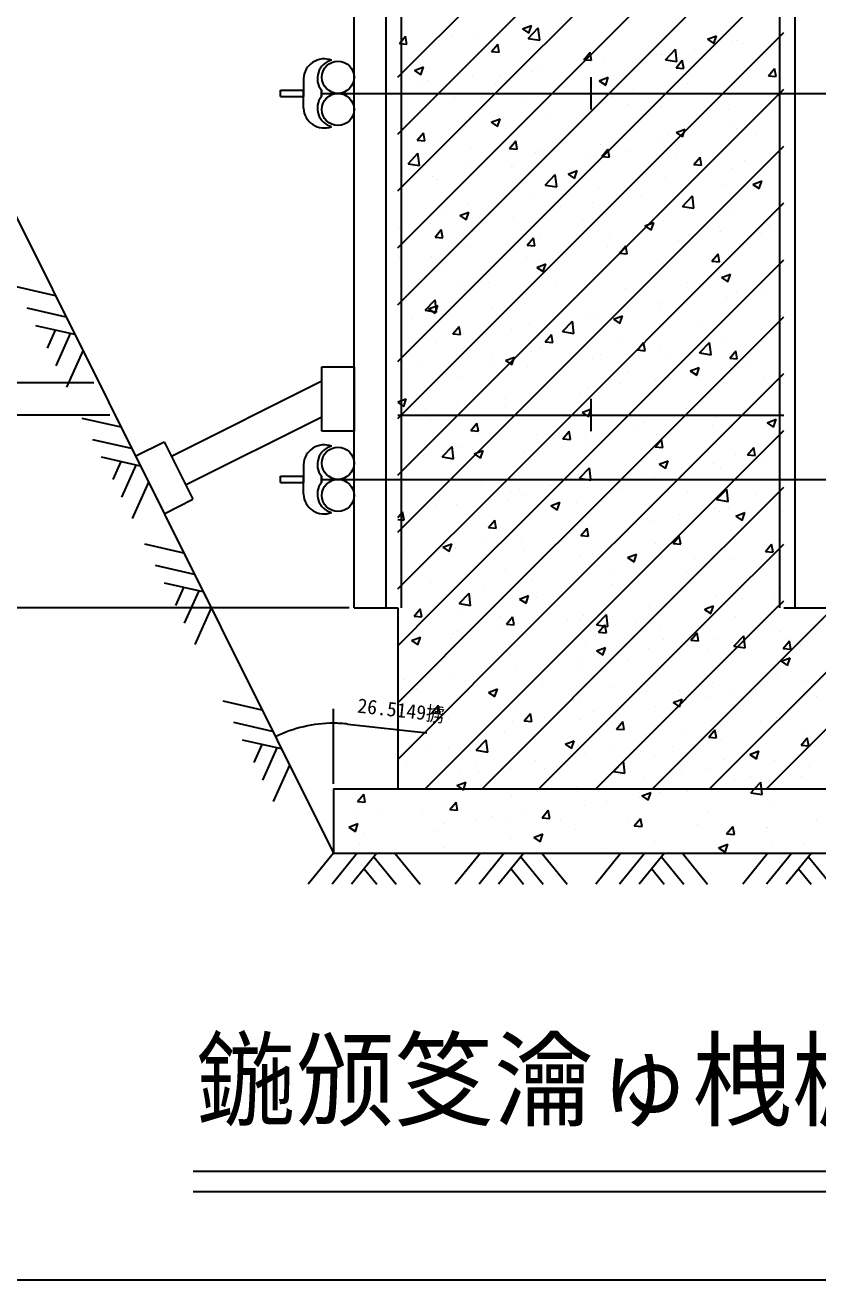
# Model space of a CAD drawing. Header units: metres. Extents: x 0 to 440, y 0 to 311.
# Drawn here: x 147 to 245.6, y 0 to 156.1 of the extents above; entities that cross this region are included whole.
import ezdxf

# ---------------------------------------------------------------- set-up
doc = ezdxf.new("R2010")
doc.units = ezdxf.units.M
doc.layers.add(' ', color=7, linetype='Continuous')

msp = doc.modelspace()

# ---------------------------------------------------------------- linework, layer by layer
at = {"layer": ' '}
for p, q in [((193.34, 149.56), (239.33, 195.56)), ((198.4, 147.56), (241.34, 190.49)), ((205.47, 147.56), (241.34, 183.42)), ((212.54, 147.56), (241.34, 176.35)), ((219.61, 147.56), (241.34, 169.28)), ((226.68, 147.56), (241.34, 162.21)), ((193.53, 153.76), (194.3, 154.68)), ((194.48, 153.67), (194.3, 154.68)), ((200.13, 154.77), (200.13, 154.77)), ((202.82, 155.02), (202.82, 155.02)), ((208.85, 155.57), (209.97, 156)), ((208.85, 155.57), (209.65, 155.03)), ((209.56, 154.4), (210.81, 155.7)), ((209.65, 155.03), (209.97, 156)), ((210.99, 154.18), (210.81, 155.7)), ((231.85, 154.29), (232.97, 154.72)), ((232.64, 153.75), (232.97, 154.72)), ((233.75, 147.56), (241.34, 155.14)), ((234.26, 155.88), (234.26, 155.88)), ((193.53, 153.76), (194.48, 153.67)), ((194.07, 153.97), (194.07, 153.97)), ((194.51, 153.82), (194.51, 153.82)), ((205, 152.75), (205.78, 153.67)), ((205.96, 152.67), (205.78, 153.67)), ((209.56, 154.4), (210.99, 154.18)), ((226.64, 151.75), (227.88, 153.05)), ((227.23, 153.05), (227.23, 153.05)), ((228.06, 151.53), (227.88, 153.05)), ((230.2, 152.97), (230.2, 152.97)), ((231.85, 154.29), (232.64, 153.75)), ((234.86, 153.95), (234.86, 153.95)), ((235.44, 154.17), (235.44, 154.17)), ((236.26, 153.77), (236.26, 153.77)), ((205, 152.75), (205.96, 152.67)), ((216.48, 151.75), (217.25, 152.67)), ((216.48, 151.75), (217.44, 151.67)), ((217.44, 151.67), (217.25, 152.67)), ((218.92, 151.85), (218.92, 151.85)), ((225.52, 152.35), (225.52, 152.35)), ((226.19, 152.45), (226.19, 152.45)), ((226.64, 151.75), (228.06, 151.53)), ((227.96, 150.75), (228.73, 151.67)), ((228.91, 150.66), (228.73, 151.67)), ((195.41, 150.41), (196.53, 150.84)), ((195.41, 150.41), (196.21, 149.87)), ((196.21, 149.87), (196.53, 150.84)), ((210.03, 150.32), (210.03, 150.32)), ((210.84, 150.82), (210.84, 150.82)), ((216.09, 151.11), (216.09, 151.11)), ((216.19, 150.74), (216.19, 150.74)), ((227.96, 150.75), (228.91, 150.66)), ((238.69, 150.44), (238.69, 150.44)), ((239.43, 149.74), (240.2, 150.66)), ((240.39, 149.66), (240.2, 150.66)), ((194.31, 148.5), (194.31, 148.5)), ((195.92, 148.46), (195.92, 148.46)), ((196.98, 149.15), (196.98, 149.15)), ((202.62, 149.7), (202.62, 149.7)), ((205.52, 148.79), (205.52, 148.79)), ((206.02, 149.79), (206.02, 149.79)), ((206.86, 149.14), (206.86, 149.14)), ((214.06, 148.43), (214.06, 148.43)), ((218.4, 149.13), (219.52, 149.56)), ((218.4, 149.13), (219.2, 148.59)), ((219.2, 148.59), (219.52, 149.56)), ((229.36, 148.83), (229.36, 148.83)), ((235.25, 148.85), (235.25, 148.85)), ((239.43, 149.74), (240.39, 149.66)), ((193.34, 142.49), (198.4, 147.56)), ((193.34, 135.42), (205.47, 147.56)), ((193.34, 128.35), (212.54, 147.56)), ((193.34, 121.28), (219.61, 147.56)), ((193.34, 114.21), (226.68, 147.56)), ((193.34, 107.14), (233.75, 147.56)), ((193.34, 100.07), (240.82, 147.56)), ((197.53, 147.54), (197.53, 147.54)), ((200.36, 147), (200.36, 147)), ((220.03, 147.23), (220.03, 147.23)), ((222.61, 148.07), (222.61, 148.07)), ((227.03, 147.72), (227.03, 147.72)), ((231.15, 147.71), (231.15, 147.71)), ((232.05, 147.46), (232.05, 147.46)), ((239.69, 147.35), (239.69, 147.35)), ((240.82, 147.56), (241.34, 148.07)), ((208.9, 146.64), (208.9, 146.64)), ((210.64, 145.5), (210.64, 145.5)), ((210.7, 145.63), (210.7, 145.63)), ((217.44, 146.28), (217.44, 146.28)), ((218.72, 146.52), (218.72, 146.52)), ((221.98, 146.13), (221.98, 146.13)), ((225.98, 145.92), (225.98, 145.92)), ((225.99, 146.66), (225.99, 146.66)), ((234.52, 145.56), (234.52, 145.56)), ((201.37, 144.03), (201.37, 144.03)), ((202.43, 144.37), (202.43, 144.37)), ((204.96, 143.97), (206.08, 144.4)), ((204.96, 143.97), (205.76, 143.43)), ((205.76, 143.43), (206.08, 144.4)), ((205.82, 144.01), (205.82, 144.01)), ((211.88, 144.8), (211.88, 144.8)), ((194.12, 143.17), (194.12, 143.17)), ((195.75, 141.72), (196.52, 142.64)), ((196.7, 141.64), (196.52, 142.64)), ((201.81, 143.48), (201.81, 143.48)), ((226.84, 142.39), (226.84, 142.39)), ((227.96, 142.69), (229.08, 143.12)), ((227.96, 142.69), (228.75, 142.15)), ((228.75, 142.15), (229.08, 143.12)), ((235.06, 143.52), (235.06, 143.52)), ((235.47, 143.23), (235.47, 143.23)), ((237.94, 142.48), (237.94, 142.48)), ((193.8, 141.02), (193.8, 141.02)), ((195.75, 141.72), (196.7, 141.64)), ((199.9, 99.56), (241.34, 141)), ((202.34, 140.66), (202.34, 140.66)), ((207.22, 140.72), (208, 141.64)), ((207.22, 140.72), (208.18, 140.64)), ((208.18, 140.64), (208, 141.64)), ((218.53, 141.19), (218.53, 141.19)), ((218.7, 139.72), (219.47, 140.63)), ((219.66, 139.63), (219.47, 140.63)), ((226.14, 141.63), (226.14, 141.63)), ((227.84, 141.15), (227.84, 141.15)), ((194.61, 138.81), (195.85, 140.11)), ((196.03, 138.59), (195.85, 140.11)), ((202.23, 139.04), (202.23, 139.04)), ((210.45, 140.17), (210.45, 140.17)), ((210.88, 140.3), (210.88, 140.3)), ((216.81, 140.03), (216.81, 140.03)), ((217.77, 139.82), (217.77, 139.82)), ((218.7, 139.72), (219.66, 139.63)), ((219.42, 139.94), (219.42, 139.94)), ((221.78, 140.35), (221.78, 140.35)), ((227.96, 139.58), (227.96, 139.58)), ((230.18, 138.71), (230.95, 139.63)), ((231.13, 138.63), (230.95, 139.63)), ((236.51, 139.22), (236.51, 139.22)), ((193.92, 137.84), (193.92, 137.84)), ((194.61, 138.81), (196.03, 138.59)), ((201.61, 137.7), (201.61, 137.7)), ((207.48, 138.43), (207.48, 138.43)), ((207.67, 138.49), (207.67, 138.49)), ((211.68, 136.16), (212.93, 137.46)), ((213.11, 135.94), (212.93, 137.46)), ((214.51, 137.53), (215.63, 137.96)), ((214.51, 137.53), (215.31, 136.99)), ((215.31, 136.99), (215.63, 137.96)), ((230.18, 138.71), (231.13, 138.63)), ((234.86, 138.19), (234.86, 138.19)), ((197.6, 137.17), (197.6, 137.17)), ((198.14, 136.83), (198.14, 136.83)), ((211.68, 136.16), (213.11, 135.94)), ((218.34, 135.87), (218.34, 135.87)), ((226.65, 137.07), (226.65, 137.07)), ((233.73, 136.17), (233.73, 136.17)), ((237.51, 136.24), (238.63, 136.67)), ((237.51, 136.24), (238.3, 135.71)), ((237.74, 136.7), (237.74, 136.7)), ((238.3, 135.71), (238.63, 136.67)), ((210.25, 134.84), (210.25, 134.84)), ((223.63, 134.84), (223.63, 134.84)), ((228.76, 133.51), (230.01, 134.81)), ((230.18, 133.29), (230.01, 134.81)), ((201.07, 132.37), (202.19, 132.8)), ((201.86, 131.83), (202.19, 132.8)), ((202.04, 133.72), (202.04, 133.72)), ((206.97, 99.56), (241.34, 133.93)), ((213.56, 133.51), (213.56, 133.51)), ((217.57, 134.04), (217.57, 134.04)), ((228.76, 133.51), (230.18, 133.29)), ((234.67, 132.87), (234.67, 132.87)), ((234.81, 133.69), (234.81, 133.69)), ((193.73, 132.52), (193.73, 132.52)), ((197.4, 131.39), (197.4, 131.39)), ((199.22, 132.48), (199.22, 132.48)), ((201.07, 132.37), (201.86, 131.83)), ((203.46, 132.18), (203.46, 132.18)), ((207.77, 132.12), (207.77, 132.12)), ((216.31, 131.76), (216.31, 131.76)), ((224.06, 131.08), (225.18, 131.51)), ((224.85, 131.4), (224.85, 131.4)), ((224.86, 130.55), (225.18, 131.51)), ((225.48, 132.09), (225.48, 132.09)), ((226.45, 131.74), (226.45, 131.74)), ((239.59, 131.18), (239.59, 131.18)), ((193.39, 130.86), (193.39, 130.86)), ((194.06, 130.69), (194.06, 130.69)), ((197.97, 129.69), (198.74, 130.61)), ((197.97, 129.69), (198.92, 129.6)), ((198.92, 129.6), (198.74, 130.61)), ((202.6, 130.33), (202.6, 130.33)), ((209.44, 128.68), (210.22, 129.6)), ((210.4, 128.6), (210.22, 129.6)), ((211.14, 129.97), (211.14, 129.97)), ((216.15, 130.48), (216.15, 130.48)), ((218.14, 130.54), (218.14, 130.54)), ((219.68, 129.61), (219.68, 129.61)), ((224.06, 131.08), (224.86, 130.55)), ((229.52, 129.86), (229.52, 129.86)), ((233.39, 131.04), (233.39, 131.04)), ((233.53, 130.39), (233.53, 130.39)), ((238.64, 130.17), (238.64, 130.17)), ((201.84, 128.39), (201.84, 128.39)), ((206.82, 128.88), (206.82, 128.88)), ((209.44, 128.68), (210.4, 128.6)), ((210.06, 129.52), (210.06, 129.52)), ((219.42, 128.53), (219.42, 128.53)), ((220.92, 127.68), (221.69, 128.6)), ((221.88, 127.6), (221.69, 128.6)), ((228.22, 129.25), (228.22, 129.25)), ((229.31, 128.57), (229.31, 128.57)), ((236.76, 128.89), (236.76, 128.89)), ((193.53, 127.19), (193.53, 127.19)), ((197.48, 127.28), (197.48, 127.28)), ((209.35, 127.2), (209.35, 127.2)), ((213.36, 127.73), (213.36, 127.73)), ((214.04, 99.56), (241.34, 126.85)), ((219.98, 126.97), (219.98, 126.97)), ((220.92, 127.68), (221.88, 127.6)), ((226.26, 126.41), (226.26, 126.41)), ((232.4, 126.68), (233.17, 127.6)), ((232.4, 126.68), (233.35, 126.59)), ((233.35, 126.59), (233.17, 127.6)), ((234.47, 127.54), (234.47, 127.54)), ((199.25, 125.87), (199.25, 125.87)), ((210.62, 125.92), (211.74, 126.35)), ((210.62, 125.92), (211.41, 125.39)), ((210.65, 125.37), (210.65, 125.37)), ((211.41, 125.39), (211.74, 126.35)), ((217.95, 125.22), (217.95, 125.22)), ((233.61, 124.64), (234.73, 125.07)), ((234.41, 124.11), (234.73, 125.07)), ((235.38, 124.87), (235.38, 124.87)), ((196.04, 124.35), (196.04, 124.35)), ((201.32, 123.77), (201.32, 123.77)), ((204.58, 123.99), (204.58, 123.99)), ((209.86, 124.19), (209.86, 124.19)), ((213.12, 123.63), (213.12, 123.63)), ((225.32, 123.55), (225.32, 123.55)), ((229.32, 124.08), (229.32, 124.08)), ((233.61, 124.64), (234.41, 124.11)), ((193.34, 121.86), (193.34, 121.86)), ((196.73, 120.58), (197.98, 121.88)), ((198.15, 120.36), (197.98, 121.88)), ((201.65, 123.06), (201.65, 123.06)), ((215.21, 122.22), (215.21, 122.22)), ((221.67, 123.27), (221.67, 123.27)), ((230.21, 122.91), (230.21, 122.91)), ((234.28, 122.21), (234.28, 122.21)), ((235.42, 122.97), (235.42, 122.97)), ((238.75, 122.55), (238.75, 122.55)), ((196.73, 120.58), (198.15, 120.36)), ((197.17, 120.76), (198.3, 121.19)), ((197.17, 120.76), (197.97, 120.23)), ((197.97, 120.23), (198.3, 121.19)), ((205.15, 120.89), (205.15, 120.89)), ((209.15, 121.42), (209.15, 121.42)), ((226.06, 121.09), (226.06, 121.09)), ((226.09, 121.37), (226.09, 121.37)), ((195.04, 119.56), (195.04, 119.56)), ((209.67, 118.86), (209.67, 118.86)), ((213.81, 117.93), (215.05, 119.23)), ((215.23, 117.71), (215.05, 119.23)), ((216.76, 119.77), (216.76, 119.77)), ((217.75, 119.89), (217.75, 119.89)), ((220.17, 119.48), (221.29, 119.91)), ((220.17, 119.48), (220.96, 118.95)), ((220.96, 118.95), (221.29, 119.91)), ((221.11, 99.56), (241.34, 119.78)), ((241.28, 119.89), (241.28, 119.89)), ((200.19, 117.65), (200.96, 118.57)), ((200.19, 117.65), (201.14, 117.57)), ((201.14, 117.57), (200.96, 118.57)), ((201.46, 117.74), (201.46, 117.74)), ((207.43, 118.17), (207.43, 118.17)), ((211.66, 116.65), (212.44, 117.57)), ((212.62, 116.57), (212.44, 117.57)), ((213.81, 117.93), (215.23, 117.71)), ((221.11, 117.24), (221.11, 117.24)), ((225.11, 117.76), (225.11, 117.76)), ((231.17, 118.56), (231.17, 118.56)), ((198.1, 116.57), (198.1, 116.57)), ((201.47, 115.81), (201.47, 115.81)), ((211, 115.91), (211, 115.91)), ((211.66, 116.65), (212.62, 116.57)), ((223.14, 115.65), (223.91, 116.56)), ((223.14, 115.65), (224.1, 115.56)), ((224.1, 115.56), (223.91, 116.56)), ((225.87, 115.76), (225.87, 115.76)), ((230.88, 115.28), (232.13, 116.58)), ((232.3, 115.06), (232.13, 116.58)), ((234.08, 116.89), (234.08, 116.89)), ((234.62, 114.64), (235.39, 115.56)), ((235.57, 114.56), (235.39, 115.56)), ((196.3, 114.02), (196.3, 114.02)), ((200.94, 114.58), (200.94, 114.58)), ((204.94, 115.11), (204.94, 115.11)), ((206.73, 114.32), (207.85, 114.75)), ((206.73, 114.32), (207.52, 113.78)), ((207.52, 113.78), (207.85, 114.75)), ((210.01, 115.45), (210.01, 115.45)), ((217.56, 114.56), (217.56, 114.56)), ((218.55, 115.09), (218.55, 115.09)), ((227.09, 114.73), (227.09, 114.73)), ((230.88, 115.28), (232.3, 115.06)), ((234.62, 114.64), (235.57, 114.56)), ((235.63, 114.37), (235.63, 114.37)), ((241.07, 114.11), (241.07, 114.11)), ((201.26, 112.41), (201.26, 112.41)), ((204.84, 113.66), (204.84, 113.66)), ((209.48, 113.54), (209.48, 113.54)), ((213.38, 113.3), (213.38, 113.3)), ((221.92, 112.94), (221.92, 112.94)), ((228.18, 99.56), (241.34, 112.71)), ((229.72, 113.04), (230.84, 113.47)), ((229.72, 113.04), (230.52, 112.5)), ((230.46, 112.58), (230.46, 112.58)), ((230.52, 112.5), (230.84, 113.47)), ((234.76, 113.43), (234.76, 113.43)), ((237.07, 113.58), (237.07, 113.58)), ((216.9, 110.93), (216.9, 110.93)), ((220.9, 111.45), (220.9, 111.45)), ((225.43, 111.83), (225.43, 111.83)), ((226.96, 112.25), (226.96, 112.25)), ((233.89, 111.56), (233.89, 111.56)), ((239.01, 112.22), (239.01, 112.22)), ((193.34, 109.18), (194.4, 109.59)), ((194.08, 108.62), (194.4, 109.59)), ((206.79, 109.6), (206.79, 109.6)), ((216.1, 110.22), (216.1, 110.22)), ((217.36, 109.24), (217.36, 109.24)), ((225.67, 110.44), (225.67, 110.44)), ((238.59, 109.91), (238.59, 109.91)), ((193.34, 109.12), (194.08, 108.62)), ((196.73, 108.27), (196.73, 108.27)), ((198.28, 107.68), (198.28, 107.68)), ((200.73, 108.8), (200.73, 108.8)), ((206.77, 108.62), (206.77, 108.62)), ((209.28, 108.21), (209.28, 108.21)), ((216.28, 107.88), (217.4, 108.31)), ((216.28, 107.88), (217.07, 107.34)), ((217.07, 107.34), (217.4, 108.31)), ((229.26, 108.31), (229.26, 108.31)), ((236.86, 107.8), (236.86, 107.8)), ((197.44, 107.02), (197.44, 107.02)), ((201.07, 107.09), (201.07, 107.09)), ((202.41, 105.62), (203.18, 106.54)), ((203.36, 105.53), (203.18, 106.54)), ((206.82, 107.32), (206.82, 107.32)), ((215.37, 106.96), (215.37, 106.96)), ((219.93, 106.71), (219.93, 106.71)), ((223.91, 106.6), (223.91, 106.6)), ((232.45, 106.24), (232.45, 106.24)), ((232.86, 107.27), (232.86, 107.27)), ((233.69, 106.24), (233.69, 106.24)), ((239.27, 106.6), (240.39, 107.03)), ((239.27, 106.6), (240.07, 106.06)), ((240.07, 106.06), (240.39, 107.03)), ((202.41, 105.62), (203.36, 105.53)), ((210.6, 105.11), (210.6, 105.11)), ((212.69, 104.62), (212.69, 104.62)), ((213.88, 104.61), (214.66, 105.53)), ((213.88, 104.61), (214.84, 104.53)), ((214.84, 104.53), (214.66, 105.53)), ((216.69, 105.14), (216.69, 105.14)), ((222.75, 105.94), (222.75, 105.94)), ((225.48, 105.11), (225.48, 105.11)), ((235.25, 99.56), (241.34, 105.64)), ((240.99, 105.88), (240.99, 105.88)), ((198.85, 102.34), (200.1, 103.64)), ((200.27, 102.12), (200.1, 103.64)), ((201.27, 103.51), (201.27, 103.51)), ((202.58, 103.29), (202.58, 103.29)), ((202.83, 102.72), (203.95, 103.15)), ((203.63, 102.18), (203.95, 103.15)), ((217.17, 103.91), (217.17, 103.91)), ((225.36, 103.61), (226.13, 104.53)), ((225.36, 103.61), (226.32, 103.53)), ((226.32, 103.53), (226.13, 104.53)), ((236.84, 102.61), (237.61, 103.53)), ((237.79, 102.52), (237.61, 103.53)), ((196.52, 102.49), (196.52, 102.49)), ((198.85, 102.34), (200.27, 102.12)), ((200.87, 101.76), (200.87, 101.76)), ((202.83, 102.72), (203.63, 102.18)), ((209.09, 102.89), (209.09, 102.89)), ((225.83, 101.44), (226.95, 101.87)), ((225.83, 101.44), (226.62, 100.9)), ((226.62, 100.9), (226.95, 101.87)), ((232.65, 101.49), (232.65, 101.49)), ((235.37, 102.71), (235.37, 102.71)), ((236.84, 102.61), (237.79, 102.52)), ((238.71, 102.29), (238.71, 102.29)), ((215.93, 99.69), (217.17, 100.99)), ((217.34, 99.56), (217.17, 100.99)), ((226.04, 101.11), (226.04, 101.11)), ((228.65, 100.96), (228.65, 100.96)), ((233.5, 100.91), (233.5, 100.91)), ((193.34, 93), (199.9, 99.56)), ((193.34, 85.93), (206.97, 99.56)), ((195.17, 99.5), (195.17, 99.5)), ((198.04, 83.56), (214.04, 99.56)), ((203.71, 99.14), (203.71, 99.14)), ((205.11, 83.56), (221.11, 99.56)), ((212.18, 83.56), (228.18, 99.56)), ((212.25, 98.78), (212.25, 98.78)), ((212.48, 98.83), (212.48, 98.83)), ((215.93, 99.69), (216.81, 99.56)), ((216.71, 99.51), (216.71, 99.51)), ((216.81, 99.56), (217.35, 99.47)), ((216.97, 98.58), (216.97, 98.58)), ((217.35, 99.47), (217.34, 99.56)), ((218.54, 99.63), (218.54, 99.63)), ((219.25, 83.56), (235.25, 99.56)), ((220.79, 98.42), (220.79, 98.42)), ((225.28, 99.78), (225.28, 99.78)), ((226.32, 83.56), (241.34, 98.57)), ((233, 97.05), (234.25, 98.34)), ((234.43, 96.82), (234.25, 98.34)), ((198.37, 96.98), (198.37, 96.98)), ((198.54, 97.35), (198.54, 97.35)), ((207.08, 96.99), (207.08, 96.99)), ((207.38, 97.91), (207.38, 97.91)), ((208.48, 98.31), (208.48, 98.31)), ((208.89, 97.56), (208.89, 97.56)), ((229.33, 98.06), (229.33, 98.06)), ((233, 97.05), (234.43, 96.82)), ((237.87, 97.7), (237.87, 97.7)), ((193.34, 94.81), (193.92, 95.51)), ((194.11, 94.5), (193.92, 95.51)), ((198.05, 96.31), (198.05, 96.31)), ((200.68, 96.43), (200.68, 96.43)), ((212.38, 96.28), (213.5, 96.71)), ((212.38, 96.28), (213.18, 95.74)), ((213.18, 95.74), (213.5, 96.71)), ((215.62, 96.63), (215.62, 96.63)), ((224.17, 96.27), (224.17, 96.27)), ((232.71, 95.91), (232.71, 95.91)), ((233.3, 95.58), (233.3, 95.58)), ((234.5, 95.98), (234.5, 95.98)), ((235.38, 95), (236.5, 95.43)), ((236.17, 94.46), (236.5, 95.43)), ((241.25, 95.55), (241.25, 95.55)), ((193.34, 94.57), (194.11, 94.5)), ((204.63, 93.58), (205.4, 94.5)), ((205.58, 93.5), (205.4, 94.5)), ((224.44, 94.65), (224.44, 94.65)), ((225.09, 94.46), (225.09, 94.46)), ((228.44, 95.18), (228.44, 95.18)), ((235.38, 95), (236.17, 94.46)), ((204.63, 93.58), (205.58, 93.5)), ((208.27, 92.52), (208.27, 92.52)), ((208.7, 92.23), (208.7, 92.23)), ((214.33, 93.32), (214.33, 93.32)), ((216.1, 92.58), (216.88, 93.5)), ((216.1, 92.58), (217.06, 92.5)), ((216.78, 93.26), (216.78, 93.26)), ((217.06, 92.5), (216.88, 93.5)), ((227.58, 91.58), (228.35, 92.49)), ((228.54, 91.49), (228.35, 92.49)), ((234.71, 93.17), (234.71, 93.17)), ((194.16, 90.66), (194.16, 90.66)), ((198.94, 91.12), (200.06, 91.55)), ((198.94, 91.12), (199.74, 90.58)), ((199.74, 90.58), (200.06, 91.55)), ((200.48, 91.11), (200.48, 91.11)), ((200.53, 91.01), (200.53, 91.01)), ((204.27, 91.99), (204.27, 91.99)), ((209.07, 90.65), (209.07, 90.65)), ((225.38, 91.56), (225.38, 91.56)), ((227.58, 91.58), (228.54, 91.49)), ((233.39, 83.56), (241.34, 91.5)), ((239.06, 90.57), (239.83, 91.49)), ((239.06, 90.57), (240.01, 90.49)), ((240.01, 90.49), (239.83, 91.49)), ((240.4, 91), (240.4, 91)), ((241.19, 91.28), (241.19, 91.28)), ((216.05, 89.96), (216.05, 89.96)), ((217.61, 90.29), (217.61, 90.29)), ((221.93, 89.84), (223.05, 90.27)), ((221.93, 89.84), (222.73, 89.3)), ((222.73, 89.3), (223.05, 90.27)), ((224.89, 89.13), (224.89, 89.13)), ((226.15, 89.93), (226.15, 89.93)), ((230.3, 89.66), (230.3, 89.66)), ((233.11, 90.26), (233.11, 90.26)), ((234.69, 89.57), (234.69, 89.57)), ((238.55, 89.65), (238.55, 89.65)), ((206.72, 88.36), (206.72, 88.36)), ((216.58, 87.93), (216.58, 87.93)), ((220.23, 88.34), (220.23, 88.34)), ((224.24, 88.87), (224.24, 88.87)), ((229.22, 88.05), (229.22, 88.05)), ((197.39, 86.76), (197.39, 86.76)), ((204.07, 86.21), (204.07, 86.21)), ((208.5, 86.91), (208.5, 86.91)), ((210.13, 87.01), (210.13, 87.01)), ((219.89, 86.45), (219.89, 86.45)), ((241, 85.96), (241, 85.96)), ((200.06, 85.68), (200.06, 85.68)), ((200.29, 85.78), (200.29, 85.78)), ((200.97, 84.11), (202.22, 85.41)), ((202.39, 83.89), (202.22, 85.41)), ((208.49, 84.67), (209.61, 85.1)), ((208.49, 84.67), (209.29, 84.14)), ((209.29, 84.14), (209.61, 85.1)), ((210.55, 84.85), (210.55, 84.85)), ((232.92, 84.93), (232.92, 84.93)), ((236.19, 84.68), (236.19, 84.68)), ((240.2, 85.21), (240.2, 85.21)), ((240.46, 83.56), (241.34, 84.43)), ((193.34, 78.85), (198.04, 83.56)), ((193.34, 71.78), (205.11, 83.56)), ((193.34, 64.71), (212.18, 83.56)), ((195.37, 82.55), (196.14, 83.47)), ((196.33, 82.47), (196.14, 83.47)), ((196.75, 61.06), (219.25, 83.56)), ((197.41, 82.83), (197.41, 82.83)), ((200.97, 84.11), (202.39, 83.89)), ((201.22, 83.25), (201.22, 83.25)), ((203.83, 61.06), (226.32, 83.56)), ((210.9, 61.06), (233.39, 83.56)), ((217.97, 61.06), (240.46, 83.56)), ((218.05, 81.46), (219.29, 82.76)), ((219.47, 81.24), (219.29, 82.76)), ((224.7, 83.8), (224.7, 83.8)), ((225.04, 61.06), (247.54, 83.56)), ((226.09, 83.35), (226.09, 83.35)), ((231.48, 83.39), (231.91, 83.56)), ((231.48, 83.39), (232.28, 82.86)), ((231.91, 83.56), (232.6, 83.82)), ((232.11, 61.06), (254.61, 83.56)), ((232.28, 82.86), (232.51, 83.56)), ((232.51, 83.56), (232.6, 83.82)), ((239.18, 61.06), (261.68, 83.56)), ((195.37, 82.55), (196.33, 82.47)), ((205.95, 82.47), (205.95, 82.47)), ((206.85, 81.55), (207.62, 82.47)), ((206.85, 81.55), (207.8, 81.46)), ((207.8, 81.46), (207.62, 82.47)), ((208.31, 81.58), (208.31, 81.58)), ((214.49, 82.11), (214.49, 82.11)), ((216.02, 82.03), (216.02, 82.03)), ((216.39, 82.6), (216.39, 82.6)), ((218.05, 81.46), (219.47, 81.24)), ((218.32, 80.54), (219.1, 81.46)), ((219.28, 80.46), (219.1, 81.46)), ((220.03, 82.56), (220.03, 82.56)), ((223.03, 81.75), (223.03, 81.75)), ((231.57, 81.39), (231.57, 81.39)), ((235.33, 82.45), (235.33, 82.45)), ((195.05, 79.51), (196.17, 79.94)), ((195.84, 78.98), (196.17, 79.94)), ((199.86, 79.9), (199.86, 79.9)), ((200.09, 80.45), (200.09, 80.45)), ((200.78, 80.69), (200.78, 80.69)), ((205.92, 80.7), (205.92, 80.7)), ((209.32, 80.32), (209.32, 80.32)), ((217.87, 79.96), (217.87, 79.96)), ((218.32, 80.54), (219.28, 80.46)), ((226, 80.85), (226, 80.85)), ((226.41, 79.6), (226.41, 79.6)), ((229.8, 79.54), (230.57, 80.46)), ((230.76, 79.46), (230.57, 80.46)), ((232.72, 79.6), (232.72, 79.6)), ((235.12, 78.81), (236.37, 80.11)), ((236.55, 78.59), (236.37, 80.11)), ((240.12, 81.03), (240.12, 81.03)), ((240.8, 80.63), (240.8, 80.63)), ((242.05, 79.7), (242.05, 79.7)), ((195.05, 79.51), (195.84, 78.98)), ((195.85, 79.37), (195.85, 79.37)), ((216.67, 79.25), (216.67, 79.25)), ((218.04, 78.23), (219.16, 78.66)), ((218.04, 78.23), (218.84, 77.7)), ((218.84, 77.7), (219.16, 78.66)), ((224.51, 78.48), (224.51, 78.48)), ((229.8, 79.54), (230.76, 79.46)), ((231.98, 78.37), (231.98, 78.37)), ((234.95, 79.24), (234.95, 79.24)), ((235.12, 78.81), (236.55, 78.59)), ((235.99, 78.9), (235.99, 78.9)), ((241.28, 78.54), (242.05, 79.46)), ((241.28, 78.54), (242.23, 78.45)), ((242.23, 78.45), (242.05, 79.46)), ((243.49, 78.88), (243.49, 78.88)), ((207.33, 77.65), (207.33, 77.65)), ((216.2, 77.28), (216.2, 77.28)), ((221.88, 77.04), (221.88, 77.04)), ((241.03, 76.95), (242.15, 77.38)), ((241.03, 76.95), (241.83, 76.41)), ((241.83, 76.41), (242.15, 77.38)), ((198, 76.05), (198, 76.05)), ((199.9, 75.13), (199.9, 75.13)), ((208.11, 76.25), (208.11, 76.25)), ((211.81, 75.72), (211.81, 75.72)), ((215.82, 76.25), (215.82, 76.25)), ((240.61, 75.3), (240.61, 75.3)), ((194.23, 74.7), (194.23, 74.7)), ((195.65, 73.59), (195.65, 73.59)), ((201.71, 74.39), (201.71, 74.39)), ((202.77, 74.34), (202.77, 74.34)), ((204.6, 73.07), (205.72, 73.5)), ((205.39, 72.54), (205.72, 73.5)), ((211.31, 73.98), (211.31, 73.98)), ((219.85, 73.62), (219.85, 73.62)), ((232.53, 74.28), (232.53, 74.28)), ((237.84, 73.39), (237.84, 73.39)), ((244, 74.51), (244, 74.51)), ((204.6, 73.07), (205.39, 72.54)), ((216, 71.95), (216, 71.95)), ((224.31, 73.15), (224.31, 73.15)), ((227.59, 71.79), (228.71, 72.22)), ((227.59, 71.79), (228.39, 71.25)), ((227.77, 72.06), (227.77, 72.06)), ((228.39, 73.26), (228.39, 73.26)), ((228.39, 71.25), (228.71, 72.22)), ((231.78, 72.59), (231.78, 72.59)), ((234.67, 72.91), (234.67, 72.91)), ((236.93, 72.9), (236.93, 72.9)), ((245.47, 72.54), (245.47, 72.54)), ((197.59, 70.52), (198.36, 71.44)), ((197.59, 70.52), (198.55, 70.43)), ((198.55, 70.43), (198.36, 71.44)), ((207.92, 70.93), (207.92, 70.93)), ((209.07, 69.51), (209.84, 70.43)), ((210.02, 69.43), (209.84, 70.43)), ((217.67, 70.73), (217.67, 70.73)), ((225.34, 71.3), (225.34, 71.3)), ((199.7, 69.8), (199.7, 69.8)), ((207.6, 69.41), (207.6, 69.41)), ((209.07, 69.51), (210.02, 69.43)), ((211.61, 69.94), (211.61, 69.94)), ((216, 69.7), (216, 69.7)), ((220.54, 68.51), (221.32, 69.43)), ((221.5, 68.43), (221.32, 69.43)), ((232.33, 68.95), (232.33, 68.95)), ((238.5, 69.39), (238.5, 69.39)), ((240.41, 69.98), (240.41, 69.98)), ((197.5, 68.08), (197.5, 68.08)), ((203.09, 65.87), (204.34, 67.17)), ((204.52, 65.65), (204.34, 67.17)), ((206.67, 68.1), (206.67, 68.1)), ((220.54, 68.51), (221.5, 68.43)), ((224.12, 67.83), (224.12, 67.83)), ((229.17, 67.79), (229.17, 67.79)), ((232.02, 67.5), (232.79, 68.42)), ((232.02, 67.5), (232.98, 67.42)), ((232.98, 67.42), (232.79, 68.42)), ((243.5, 66.5), (244.27, 67.42)), ((243.73, 68.41), (243.73, 68.41)), ((244.45, 66.42), (244.27, 67.42)), ((197.34, 66.5), (197.34, 66.5)), ((199.65, 66.16), (199.65, 66.16)), ((203.09, 65.87), (204.52, 65.65)), ((207.72, 65.6), (207.72, 65.6)), ((208.19, 65.8), (208.19, 65.8)), ((214.15, 66.63), (215.27, 67.06)), ((214.15, 66.63), (214.94, 66.09)), ((214.94, 66.09), (215.27, 67.06)), ((215.81, 66.63), (215.81, 66.63)), ((219.84, 66.19), (219.84, 66.19)), ((223.56, 65.75), (223.56, 65.75)), ((227.57, 66.28), (227.57, 66.28)), ((233.63, 67.08), (233.63, 67.08)), ((237.14, 65.35), (238.26, 65.78)), ((237.94, 64.81), (238.26, 65.78)), ((243.5, 66.5), (244.45, 66.42)), ((194.48, 64.38), (194.48, 64.38)), ((199.51, 64.47), (199.51, 64.47)), ((203.03, 64.02), (203.03, 64.02)), ((210.51, 64.59), (210.51, 64.59)), ((213.46, 64.42), (213.46, 64.42)), ((216.73, 65.44), (216.73, 65.44)), ((220.17, 63.23), (221.42, 64.52)), ((221.59, 63), (221.42, 64.52)), ((225.28, 65.08), (225.28, 65.08)), ((233.82, 64.72), (233.82, 64.72)), ((237.14, 65.35), (237.94, 64.81)), ((240.22, 64.65), (240.22, 64.65)), ((242.36, 64.36), (242.36, 64.36)), ((201.18, 62.99), (201.18, 62.99)), ((203.39, 63.1), (203.39, 63.1)), ((207.4, 63.62), (207.4, 63.62)), ((211.57, 63.65), (211.57, 63.65)), ((220.11, 63.29), (220.11, 63.29)), ((220.17, 63.23), (221.59, 63)), ((223.92, 62.5), (223.92, 62.5)), ((228.65, 62.93), (228.65, 62.93)), ((232.14, 63.63), (232.14, 63.63)), ((237.19, 62.57), (237.19, 62.57)), ((243.53, 62.62), (243.53, 62.62)), ((244.61, 63.79), (244.61, 63.79)), ((187.23, 60.97), (187.23, 60.97)), ((200.7, 61.47), (201.82, 61.9)), ((200.7, 61.47), (201.31, 61.06)), ((201.31, 61.06), (201.5, 60.93)), ((201.5, 60.93), (201.54, 61.06)), ((201.54, 61.06), (201.82, 61.9)), ((215.61, 61.3), (215.61, 61.3)), ((235.28, 62.19), (235.28, 62.19)), ((237.24, 60.58), (237.71, 61.06)), ((237.71, 61.06), (238.49, 61.88)), ((238.59, 61.06), (238.49, 61.88)), ((238.67, 60.36), (238.59, 61.06)), ((239.52, 62.1), (239.52, 62.1)), ((188.34, 59.49), (189.11, 60.41)), ((188.34, 59.49), (189.29, 59.4)), ((189.29, 59.4), (189.11, 60.41)), ((199.81, 58.48), (200.58, 59.4)), ((200.77, 58.4), (200.58, 59.4)), ((207.53, 60.28), (207.53, 60.28)), ((219.35, 59.44), (219.35, 59.44)), ((223.36, 59.97), (223.36, 59.97)), ((223.7, 60.19), (224.82, 60.62)), ((223.7, 60.19), (224.49, 59.65)), ((224.49, 59.65), (224.82, 60.62)), ((225.95, 60.59), (225.95, 60.59)), ((229.42, 60.77), (229.42, 60.77)), ((237.24, 60.58), (238.67, 60.36)), ((240.02, 59.32), (240.02, 59.32)), ((187.93, 58.39), (187.93, 58.39)), ((191, 57.95), (191, 57.95)), ((196.47, 58.03), (196.47, 58.03)), ((199.31, 59.15), (199.31, 59.15)), ((199.81, 58.48), (200.77, 58.4)), ((209.25, 58.11), (209.25, 58.11)), ((211.29, 57.48), (212.06, 58.4)), ((212.24, 57.39), (212.06, 58.4)), ((216.62, 58.99), (216.62, 58.99)), ((231.94, 58.3), (231.94, 58.3)), ((187.26, 56.31), (188.38, 56.74)), ((187.26, 56.31), (188.06, 55.77)), ((188.06, 55.77), (188.38, 56.74)), ((199.18, 56.79), (199.18, 56.79)), ((203.19, 57.31), (203.19, 57.31)), ((205.01, 57.67), (205.01, 57.67)), ((207.29, 57.39), (207.29, 57.39)), ((211.29, 57.48), (212.24, 57.39)), ((213.55, 57.31), (213.55, 57.31)), ((222.09, 56.95), (222.09, 56.95)), ((222.76, 56.47), (223.54, 57.39)), ((222.76, 56.47), (223.72, 56.39)), ((223.72, 56.39), (223.54, 57.39)), ((223.73, 57.17), (223.73, 57.17)), ((230.63, 56.59), (230.63, 56.59)), ((234.24, 55.47), (235.01, 56.39)), ((235.2, 55.39), (235.01, 56.39)), ((239.17, 56.23), (239.17, 56.23)), ((239.32, 56.31), (239.32, 56.31)), ((245.38, 57.11), (245.38, 57.11)), ((189.08, 55.46), (189.08, 55.46)), ((197.96, 55.78), (197.96, 55.78)), ((207.34, 54.95), (207.34, 54.95)), ((210.25, 55.03), (211.37, 55.46)), ((210.25, 55.03), (211.05, 54.49)), ((211.05, 54.49), (211.37, 55.46)), ((215.42, 55.97), (215.42, 55.97)), ((234.24, 55.47), (235.2, 55.39)), ((235.32, 55.79), (235.32, 55.79)), ((188.63, 54.18), (188.63, 54.18)), ((199.12, 53.82), (199.12, 53.82)), ((215.15, 53.13), (215.15, 53.13)), ((219.15, 53.66), (219.15, 53.66)), ((225.21, 54.46), (225.21, 54.46)), ((233.25, 53.75), (234.37, 54.18)), ((233.25, 53.75), (234.04, 53.21)), ((234.04, 53.21), (234.37, 54.18)), ((239.83, 54), (239.83, 54)), ((243.95, 54.25), (243.95, 54.25))]:
    msp.add_line(p, q, dxfattribs=at)
for p, q in [((187.9, 83.56), (187.9, 278.03)), ((191.9, 83.56), (191.9, 278.03)), ((193.8, 83.56), (193.8, 278.03)), ((240.87, 83.56), (240.87, 278.03)), ((242.78, 83.56), (242.78, 278.03)), ((91.72, 240.71), (185.34, 53.06)), ((181.6, 149.41), (181.6, 147.16)), ((217.34, 149.56), (217.34, 145.56)), ((178.75, 147.16), (178.75, 147.96)), ((178.75, 147.96), (181.6, 147.96)), ((178.75, 147.16), (181.6, 147.16)), ((181.6, 145.7), (181.6, 147.96)), ((183.83, 147.16), (183.83, 147.96)), ((183.83, 147.96), (183.83, 147.16)), ((183.83, 147.56), (250.84, 147.56)), ((150.75, 122.39), (145.92, 123.49)), ((152.07, 119.74), (147.24, 120.84)), ((153.16, 117.56), (148.33, 118.66)), ((150.72, 118.11), (149.72, 115.88)), ((152.6, 117.69), (150.81, 113.69)), ((154.15, 115.56), (152.13, 111.04)), ((183.9, 113.56), (187.9, 113.56)), ((183.9, 105.56), (183.9, 113.56)), ((187.9, 113.56), (187.9, 105.56)), ((155.53, 111.56), (95.42, 111.56)), ((165.17, 102.45), (183.9, 111.79)), ((187.9, 111.56), (187.9, 107.56)), ((217.34, 109.56), (217.34, 105.56)), ((157.52, 107.56), (95.42, 107.56)), ((158.91, 106.04), (154.08, 107.13)), ((166.95, 98.87), (183.9, 107.32)), ((193.34, 107.56), (241.34, 107.56)), ((193.34, 107.56), (241.34, 107.56)), ((187.9, 105.56), (183.9, 105.56)), ((160.23, 103.39), (155.4, 104.48)), ((160.69, 102.45), (164.27, 104.24)), ((164.27, 104.24), (167.84, 97.08)), ((161.32, 101.2), (156.49, 102.3)), ((158.88, 101.76), (157.88, 99.52)), ((160.76, 101.33), (158.97, 97.34)), ((178.75, 99.16), (178.75, 99.96)), ((178.75, 99.96), (181.6, 99.96)), ((181.6, 101.41), (181.6, 99.16)), ((181.6, 97.7), (181.6, 99.96)), ((183.83, 99.96), (183.83, 99.16)), ((183.83, 99.16), (183.83, 99.96)), ((162.32, 99.2), (160.29, 94.69)), ((178.75, 99.16), (181.6, 99.16)), ((183.83, 99.56), (250.84, 99.56)), ((164.27, 95.29), (167.84, 97.08)), ((166.71, 90.39), (161.89, 91.49)), ((168.03, 87.74), (163.21, 88.84)), ((169.12, 85.56), (164.3, 86.65)), ((166.69, 86.11), (165.68, 83.87)), ((168.57, 85.68), (166.77, 81.69)), ((187.27, 83.56), (95.42, 83.56)), ((170.12, 83.56), (168.09, 79.04)), ((187.9, 83.56), (193.34, 83.56)), ((193.34, 83.56), (193.34, 61.06)), ((241.34, 83.56), (378.1, 83.56)), ((176.45, 70.86), (171.62, 71.96)), ((185.34, 61.68), (185.34, 71.03)), ((177.77, 68.21), (172.94, 69.31)), ((187.13, 69.13), (196.97, 68.03)), ((178.86, 66.03), (174.03, 67.13)), ((176.42, 66.58), (175.42, 64.34)), ((178.3, 66.16), (176.51, 62.16)), ((179.86, 64.03), (177.83, 59.51)), ((185.34, 61.06), (378.1, 61.06)), ((185.34, 61.06), (185.34, 53.06)), ((185.34, 53.06), (182.2, 49.23)), ((188.3, 53.06), (185.16, 49.23)), ((185.34, 53.06), (378.1, 53.06)), ((190.73, 53.06), (187.6, 49.23)), ((192.97, 53.06), (196.11, 49.23)), ((203.62, 53.06), (200.48, 49.23)), ((206.58, 53.06), (203.44, 49.23)), ((209.01, 53.06), (205.88, 49.23)), ((211.25, 53.06), (214.39, 49.23)), ((221.1, 53.06), (217.97, 49.23)), ((224.06, 53.06), (220.93, 49.23)), ((226.5, 53.06), (223.36, 49.23)), ((228.74, 53.06), (231.87, 49.23)), ((239.38, 53.06), (236.24, 49.23)), ((242.34, 53.06), (239.21, 49.23)), ((244.78, 53.06), (241.64, 49.23)), ((190.37, 52.62), (193.15, 49.23)), ((208.65, 52.62), (211.43, 49.23)), ((226.14, 52.62), (228.91, 49.23)), ((244.42, 52.62), (247.19, 49.23)), ((189.15, 51.13), (190.71, 49.23)), ((207.43, 51.13), (208.99, 49.23)), ((224.92, 51.13), (226.47, 49.23)), ((243.2, 51.13), (244.75, 49.23)), ((167.87, 13.51), (267.9, 13.51)), ((167.87, 11.01), (268.02, 11.01)), ((0, 0), (440.15, 0))]:
    msp.add_line(p, q)
for centre in [(185.9, 149.56), (185.9, 145.56), (185.9, 101.56), (185.9, 97.56)]:
    msp.add_circle(centre, 2)
for centre, radius, start, end in [((184.19, 149.26), 2.59, 69.36, 176.71), ((185.67, 149.41), 2.34, 103.79, 218.5), ((185.67, 145.7), 2.34, 141.5, 256.21), ((184.19, 145.85), 2.59, 183.29, 290.64), ((184.19, 101.26), 2.59, 69.36, 176.71), ((185.67, 101.41), 2.34, 103.79, 218.5), ((185.67, 97.7), 2.34, 141.5, 256.21), ((184.19, 97.85), 2.59, 183.29, 290.64), ((185.34, 53.06), 16.17, 90, 116.51), ((185.34, 53.06), 16.17, 83.62, 90)]:
    msp.add_arc(centre, radius, start, end)

# ---------------------------------------------------------------- texts
msp.add_text('26.5149掳', height=1.8, rotation=353.62).set_placement((188.24, 70.56))
msp.add_text('鍦颁笅瀹ゅ栧欐ā鏉挎敮璁惧浘3', height=9.5).set_placement((168.26, 20.13))

doc.saveas('drawing.dxf')
